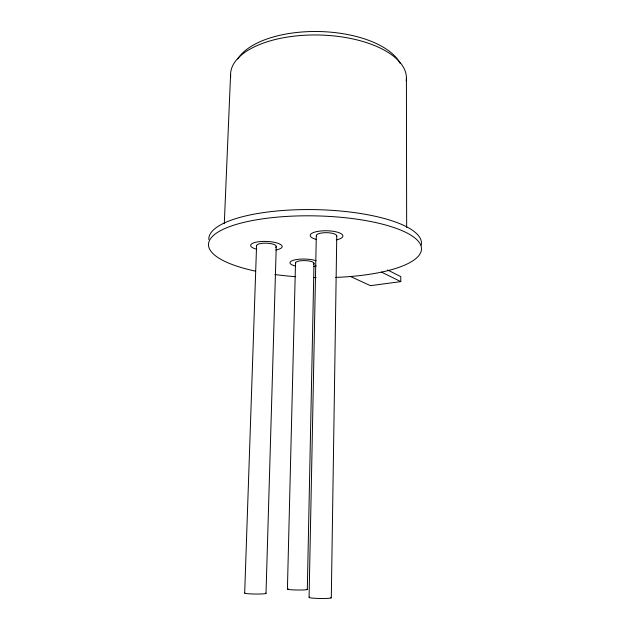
<?xml version="1.0" encoding="UTF-8"?>
<svg xmlns="http://www.w3.org/2000/svg" width="630" height="630" viewBox="0 0 630 630"><rect width="100%" height="100%" fill="white"/><g stroke="black" fill="none" stroke-linecap="round" stroke-linejoin="round"><path stroke-width="0.94" d="M331.301 597.768L336.767 236.022M307.322 589.467L313.984 263.285M309.078 597.39L316.315 235.612M287.414 589.144L295.509 262.875M266.01 593.365L276.255 246.354M244.684 593.113L256.575 245.598M224.296 223.674L230.588 74.356M387.647 270.002L400.767 276.609L400.767 281.618L370.487 285.673L350.477 276.499M381.504 272.105L400.767 281.618M406.413 78.222L406.657 227.406M230.722 76.962A87.94 41.336 1.4 0 1 319.024 35.004A87.94 41.336 1.4 0 1 406.216 80.813M255.307 271.105A106.494 30.846 1.2 0 1 232.525 225.595A106.494 30.846 1.2 0 1 389.427 226.115A106.494 30.846 1.2 0 1 384.198 271.53L379.418 272.554A106.494 30.846 1.2 0 1 352.965 276.294L347.287 276.759A106.494 30.846 1.2 0 1 335.672 277.397M316.15 277.602A106.494 30.846 1.2 0 1 313.59 277.546M295.746 276.688A106.494 30.846 1.2 0 1 274.908 274.523M316.228 265.907A14.789 4.048 1.4 0 1 313.59 266.545M295.69 266.096A14.789 4.048 1.4 0 1 294.076 260.056A14.789 4.048 1.4 0 1 316.039 260.741M237.77 59.023A84.058 39.958 1.4 0 1 319.945 31.555A84.058 39.958 1.4 0 1 400.137 63.362M295.753 263.513A9.237 2.528 1.4 0 1 305.314 260.623A9.237 2.528 1.4 0 1 313.417 264.206M208.806 239.479A106.352 31.445 1.2 0 1 317.607 209.68A106.352 31.445 1.2 0 1 421.242 245.109M316.465 239.479A16.364 4.969 1 0 1 314.622 232.139A16.364 4.969 1 0 1 338.79 232.627A16.364 4.969 1 0 1 336.247 239.88M256.717 249.259A15.758 4.567 2.2 0 1 254.914 242.463A15.758 4.567 2.2 0 1 278.161 243.353A15.758 4.567 2.2 0 1 275.767 249.992M316.63 236.384A10.23 3.103 1 0 1 325.718 232.675A10.23 3.103 1 0 1 336.735 236.211M307.086 589.286A9.954 0.717 0.9 0 1 296.344 589.987A9.954 0.717 0.9 0 1 288.312 588.853M330.907 597.539A11.112 0.89 1 0 1 319.922 598.476A11.112 0.89 1 0 1 309.637 597.13M256.686 246.133A9.844 2.859 2.2 0 1 267.466 243.227A9.844 2.859 2.2 0 1 275.593 247.385M265.553 593.106A10.663 0.811 0.7 0 1 256.371 594.043A10.663 0.811 0.7 0 1 244.739 593.011"/></g></svg>
